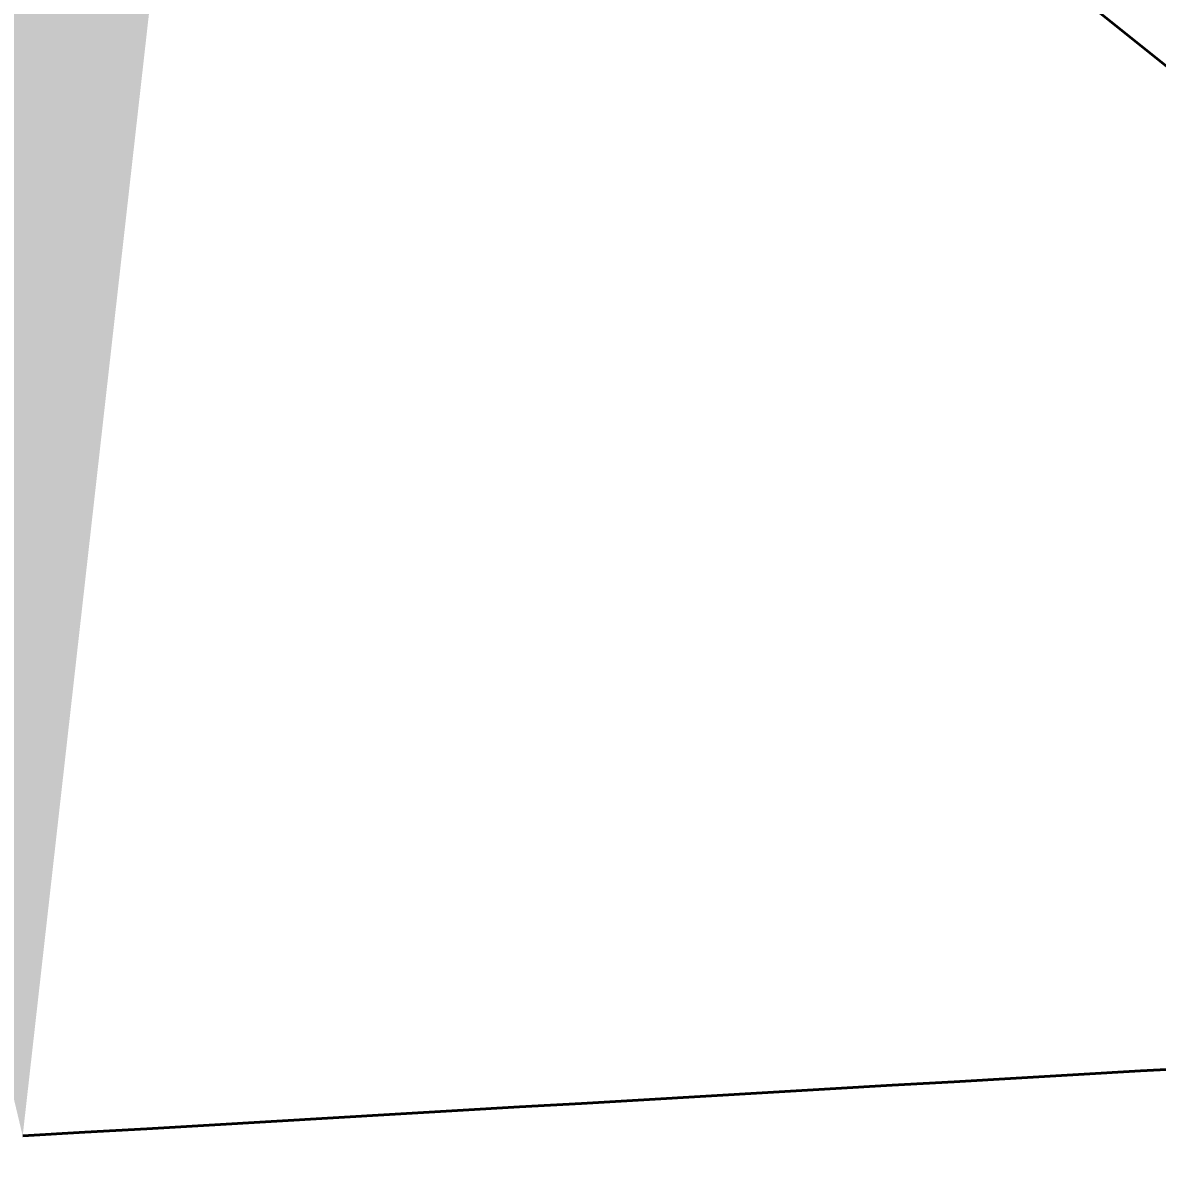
# Model space of a CAD drawing. Extents: x 2081963 to 2085386, y 738291 to 742228.
# Drawn here: x 2082733.214 to 2082737.138, y 741242.43 to 741246.342 of the extents above; entities that cross this region are included whole.
import ezdxf
from ezdxf.enums import TextEntityAlignment as Align

# ---------------------------------------------------------------- set-up
doc = ezdxf.new("R2010")
doc.units = 0
doc.header["$MEASUREMENT"] = 0
for name, color, linetype, lineweight in [('Prop Conc 2ft 6in Curb and Gutter', 1, 'Continuous', 30), ('Prop Dimension', 7, 'Continuous', 13), ('Prop EOT', 3, 'Continuous', 40), ('Prop Horizontal Alignment', 2, 'Continuous', 70), ('Prop Lane Lines', 9, 'Continuous', 13), ('Prop Terminator CELL', 7, 'Continuous', 0)]:
    doc.layers.add(name, color=color, linetype=linetype, lineweight=lineweight)
doc.styles.add('Style-ITALICS', font='ITALICS.shx')

# ---------------------------------------------------------------- blocks, each defined once
blk = doc.blocks.new('Terminator_12')
at = {"layer": 'Prop Terminator CELL', "color": 1, "linetype": 'Continuous', "lineweight": 0}
blk.add_solid([(-9, 1.55), (0, 0), (-7.9, 0), (-9.05, -1.6)], dxfattribs=at)
blk = doc.blocks.new('*U40')
at = {"layer": 'Prop Terminator CELL', "color": 1, "linetype": 'Continuous', "lineweight": 0, "xscale": 0.75, "yscale": 0.75, "zscale": 0.75, "rotation": 273.349044}
blk.add_blockref('Terminator_12', (4.479625, -17.969277), dxfattribs=at)
blk = doc.blocks.new('*U23')
at = {"layer": 'Prop Dimension', "style": 'Style-ITALICS'}
blk.add_text("12'", height=5, rotation=293.284085, dxfattribs=at).set_placement((0.007646, 0.538479), align=Align.MIDDLE_CENTER)

msp = doc.modelspace()

# ---------------------------------------------------------------- linework, layer by layer
at = {"layer": 'Prop Conc 2ft 6in Curb and Gutter', "extrusion": (0, 0, -1)}
for radius in [4936, 4935.5]:
    msp.add_arc((-2083021.6852, 736312.927), radius, 86.650956, 87.289952, dxfattribs=at)
at = {"layer": 'Prop EOT', "extrusion": (0, 0, -1)}
msp.add_arc((-2083021.6852, 736312.927), 4938, 86.650956, 87.289952, dxfattribs=at)
at = {"layer": 'Prop Horizontal Alignment', "extrusion": (0, 0, -1)}
msp.add_arc((-2083021.6852, 736312.927), 4950, 83.488145, 88.515671, dxfattribs=at)
at = {"layer": 'Prop Lane Lines', "extrusion": (0, 0, -1)}
msp.add_arc((-2083021.6852, 736312.927), 4938, 86.650956, 87.376563, dxfattribs=at)

# ---------------------------------------------------------------- block references
at = {"layer": 'Prop Terminator CELL', "color": 1, "linetype": 'Continuous', "lineweight": 0}
msp.add_blockref('*U40', (2082728.7346, 741260.4631), dxfattribs=at)
at = {"layer": 'Prop Terminator CELL', "color": 1, "linetype": 'Continuous', "lineweight": 0, "rotation": 159.951225}
msp.add_blockref('*U23', (2082739.1664, 741249.7399), dxfattribs=at)

doc.saveas('drawing.dxf')
